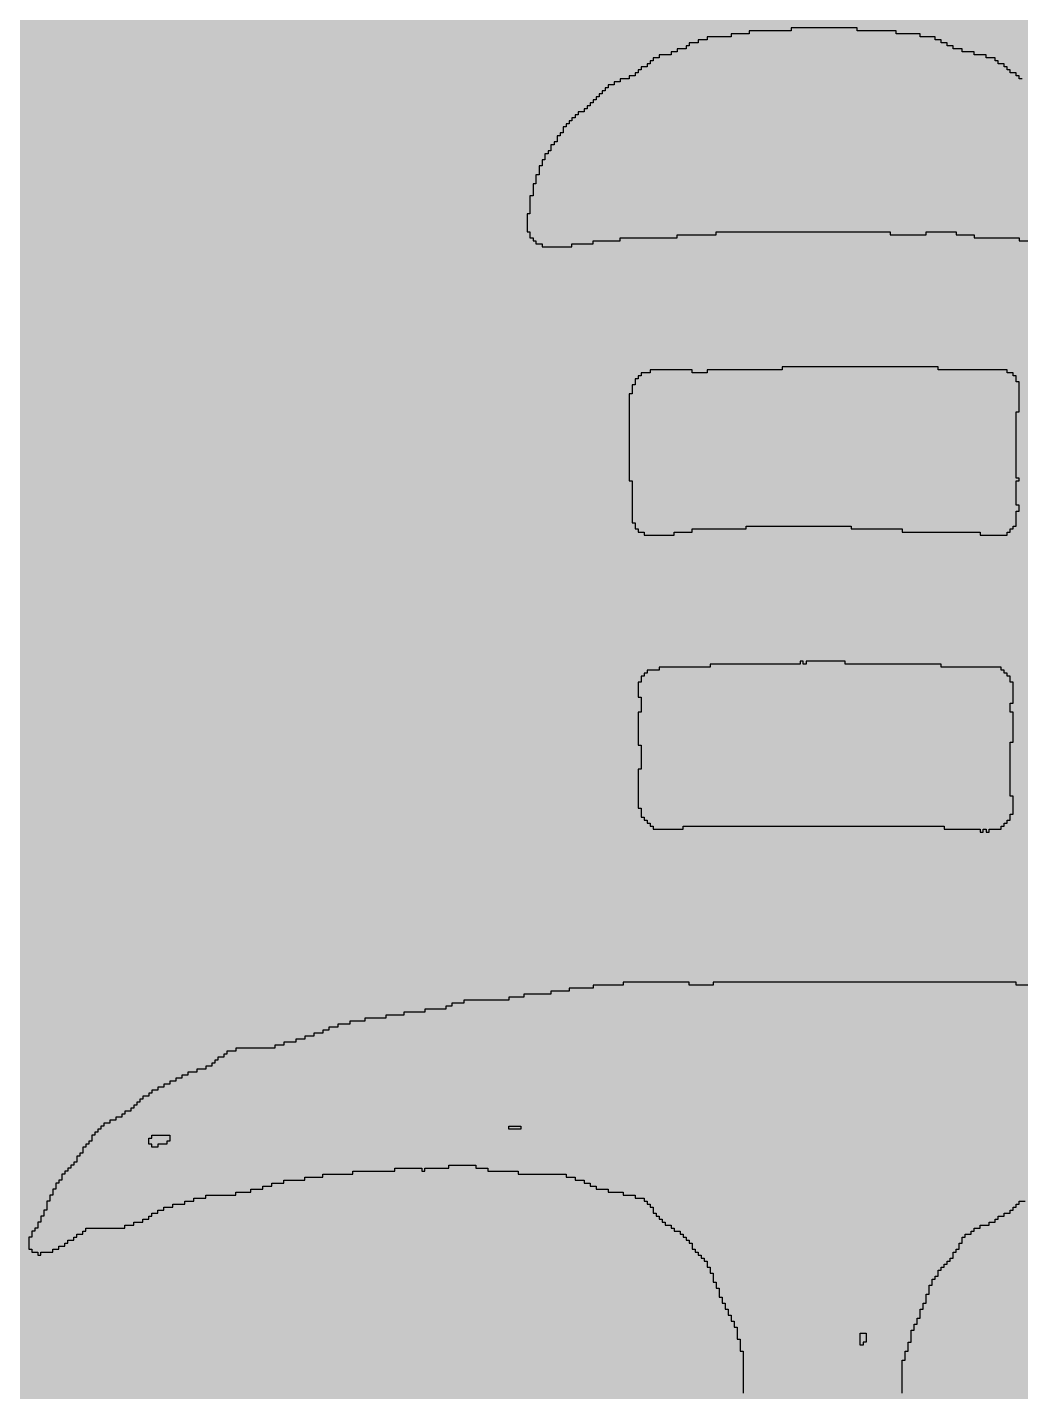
# Model space of a CAD drawing. Header units: millimetres. Extents: x 9.6 to 105, y 7.6 to 66.9.
# Drawn here: x 13.414 to 15.448, y 22.735 to 25.529 of the extents above; entities that cross this region are included whole.
import ezdxf

# ---------------------------------------------------------------- set-up
doc = ezdxf.new("R2010")
doc.units = ezdxf.units.MM
for name, color, linetype in [('BottomLayer', 5, 'Continuous'), ('BottomOverlay', 54, 'Continuous'), ('TopLayer', 1, 'Continuous')]:
    doc.layers.add(name, color=color, linetype=linetype)

msp = doc.modelspace()

# ---------------------------------------------------------------- hatches: boundary and pattern name
at = {"layer": 'BottomLayer'}
msp.add_hatch(color=5, dxfattribs=at).paths.add_polyline_path([(10.2868, 10.414), (18.669, 10.414), (18.669, 61.9242), (10.2868, 61.9242)])
at = {"layer": 'TopLayer'}
msp.add_hatch(color=1, dxfattribs=at).paths.add_polyline_path([(9.779, 11.049), (19.939, 11.049), (19.939, 35.814), (9.779, 35.814)])

# ---------------------------------------------------------------- linework, layer by layer
at = {"layer": 'BottomOverlay'}
for p, q in [((14.8551, 25.5093), (14.8059, 25.5093)), ((14.8059, 25.5093), (14.8059, 25.5032)), ((14.8919, 25.5155), (14.8551, 25.5155)), ((14.8551, 25.5155), (14.8551, 25.5093)), ((14.978, 25.5216), (14.8919, 25.5216)), ((14.8919, 25.5216), (14.8919, 25.5155)), ((14.978, 25.5277), (14.978, 25.5216)), ((15.1131, 25.5277), (14.978, 25.5277)), ((15.1131, 25.5216), (15.1131, 25.5277)), ((15.193, 25.5216), (15.1131, 25.5216)), ((15.193, 25.5155), (15.193, 25.5216)), ((15.2422, 25.5155), (15.193, 25.5155)), ((15.2422, 25.5093), (15.2422, 25.5155)), ((15.2729, 25.5093), (15.2422, 25.5093)), ((15.2729, 25.5032), (15.2729, 25.5093)), ((14.7629, 25.4847), (14.7445, 25.4847)), ((14.7445, 25.4847), (14.7445, 25.4786)), ((14.7691, 25.4909), (14.7629, 25.4909)), ((14.7629, 25.4909), (14.7629, 25.4847)), ((14.7875, 25.497), (14.7691, 25.497)), ((14.7691, 25.497), (14.7691, 25.4909)), ((14.8059, 25.5032), (14.7875, 25.5032)), ((14.7875, 25.5032), (14.7875, 25.497)), ((15.2852, 25.5032), (15.2729, 25.5032)), ((15.2852, 25.497), (15.2852, 25.5032)), ((15.2975, 25.497), (15.2852, 25.497)), ((15.2975, 25.4909), (15.2975, 25.497)), ((15.3097, 25.4909), (15.2975, 25.4909)), ((15.3097, 25.4847), (15.3097, 25.4909)), ((15.3282, 25.4847), (15.3097, 25.4847)), ((15.3282, 25.4786), (15.3282, 25.4847)), ((14.6892, 25.454), (14.683, 25.454)), ((14.683, 25.454), (14.683, 25.4479)), ((14.6953, 25.4602), (14.6892, 25.4602)), ((14.6892, 25.4602), (14.6892, 25.454)), ((14.7076, 25.4663), (14.6953, 25.4663)), ((14.6953, 25.4663), (14.6953, 25.4602)), ((14.7322, 25.4724), (14.7076, 25.4724)), ((14.7076, 25.4724), (14.7076, 25.4663)), ((14.7445, 25.4786), (14.7322, 25.4786)), ((14.7322, 25.4786), (14.7322, 25.4724)), ((15.3528, 25.4786), (15.3282, 25.4786)), ((15.3528, 25.4724), (15.3528, 25.4786)), ((15.3773, 25.4724), (15.3528, 25.4724)), ((15.3773, 25.4663), (15.3773, 25.4724)), ((15.3958, 25.4663), (15.3773, 25.4663)), ((15.3958, 25.4602), (15.3958, 25.4663)), ((15.4019, 25.4602), (15.3958, 25.4602)), ((15.4019, 25.454), (15.4019, 25.4602)), ((15.4142, 25.454), (15.4019, 25.454)), ((15.4142, 25.4479), (15.4142, 25.454)), ((14.6462, 25.4233), (14.6278, 25.4233)), ((14.6278, 25.4233), (14.6278, 25.4171)), ((14.6585, 25.4294), (14.6462, 25.4294)), ((14.6462, 25.4294), (14.6462, 25.4233)), ((14.6646, 25.4356), (14.6585, 25.4356)), ((14.6585, 25.4356), (14.6585, 25.4294)), ((14.6708, 25.4417), (14.6646, 25.4417)), ((14.6646, 25.4417), (14.6646, 25.4356)), ((14.683, 25.4479), (14.6708, 25.4479)), ((14.6708, 25.4479), (14.6708, 25.4417)), ((15.4203, 25.4479), (15.4142, 25.4479)), ((15.4203, 25.4417), (15.4203, 25.4479)), ((15.4265, 25.4417), (15.4203, 25.4417)), ((15.4265, 25.4356), (15.4265, 25.4417)), ((15.4388, 25.4356), (15.4265, 25.4356)), ((15.4388, 25.4294), (15.4388, 25.4356)), ((15.4449, 25.4294), (15.4388, 25.4294)), ((15.4449, 25.4233), (15.4449, 25.4294)), ((15.4511, 25.4233), (15.4449, 25.4233)), ((14.597, 25.3987), (14.5909, 25.3987)), ((14.5909, 25.3987), (14.5909, 25.3926)), ((14.6032, 25.4049), (14.597, 25.4049)), ((14.597, 25.4049), (14.597, 25.3987)), ((14.6155, 25.411), (14.6032, 25.411)), ((14.6032, 25.411), (14.6032, 25.4049)), ((14.6278, 25.4171), (14.6155, 25.4171)), ((14.6155, 25.4171), (14.6155, 25.411)), ((14.5663, 25.368), (14.5602, 25.368)), ((14.5602, 25.368), (14.5602, 25.3619)), ((14.5725, 25.3741), (14.5663, 25.3741)), ((14.5663, 25.3741), (14.5663, 25.368)), ((14.5786, 25.3803), (14.5725, 25.3803)), ((14.5725, 25.3803), (14.5725, 25.3741)), ((14.5847, 25.3864), (14.5786, 25.3864)), ((14.5786, 25.3864), (14.5786, 25.3803)), ((14.5909, 25.3926), (14.5847, 25.3926)), ((14.5847, 25.3926), (14.5847, 25.3864)), ((14.5356, 25.3434), (14.5294, 25.3434)), ((14.5294, 25.3434), (14.5294, 25.3373)), ((14.5417, 25.3496), (14.5356, 25.3496)), ((14.5356, 25.3496), (14.5356, 25.3434)), ((14.554, 25.3557), (14.5417, 25.3557)), ((14.5417, 25.3557), (14.5417, 25.3496)), ((14.5602, 25.3619), (14.554, 25.3619)), ((14.554, 25.3619), (14.554, 25.3557)), ((14.511, 25.3127), (14.5049, 25.3127)), ((14.5049, 25.3127), (14.5049, 25.3066)), ((14.5172, 25.325), (14.511, 25.325)), ((14.511, 25.325), (14.511, 25.3188)), ((14.511, 25.3188), (14.511, 25.3127)), ((14.5233, 25.3311), (14.5172, 25.3311)), ((14.5172, 25.3311), (14.5172, 25.325)), ((14.5294, 25.3373), (14.5233, 25.3373)), ((14.5233, 25.3373), (14.5233, 25.3311)), ((14.4926, 25.2881), (14.4864, 25.2881)), ((14.4864, 25.2881), (14.4864, 25.282)), ((14.4987, 25.2943), (14.4926, 25.2943)), ((14.4926, 25.2943), (14.4926, 25.2881)), ((14.5049, 25.3066), (14.4987, 25.3066)), ((14.4987, 25.3066), (14.4987, 25.3004)), ((14.4987, 25.3004), (14.4987, 25.2943)), ((14.4741, 25.2574), (14.468, 25.2574)), ((14.468, 25.2574), (14.468, 25.2513)), ((14.4803, 25.2697), (14.4741, 25.2697)), ((14.4741, 25.2697), (14.4741, 25.2635)), ((14.4741, 25.2635), (14.4741, 25.2574)), ((14.4864, 25.2758), (14.4803, 25.2758)), ((14.4803, 25.2758), (14.4803, 25.2697)), ((14.4864, 25.282), (14.4864, 25.2758)), ((14.468, 25.2451), (14.4619, 25.2451)), ((14.4619, 25.2451), (14.4619, 25.239)), ((14.4619, 25.239), (14.4619, 25.2328)), ((14.4619, 25.2328), (14.4619, 25.2267)), ((14.468, 25.2513), (14.468, 25.2451)), ((14.4557, 25.2083), (14.4496, 25.2083)), ((14.4496, 25.2083), (14.4496, 25.2021)), ((14.4496, 25.2021), (14.4496, 25.196)), ((14.4619, 25.2267), (14.4557, 25.2267)), ((14.4557, 25.2267), (14.4557, 25.2205)), ((14.4557, 25.2205), (14.4557, 25.2144)), ((14.4557, 25.2144), (14.4557, 25.2083)), ((14.4496, 25.1837), (14.4434, 25.1837)), ((14.4434, 25.1837), (14.4434, 25.1775)), ((14.4434, 25.1775), (14.4434, 25.1714)), ((14.4434, 25.1714), (14.4434, 25.1652)), ((14.4496, 25.196), (14.4496, 25.1898)), ((14.4496, 25.1898), (14.4496, 25.1837)), ((14.4434, 25.1468), (14.4373, 25.1468)), ((14.4373, 25.1468), (14.4373, 25.1407)), ((14.4434, 25.1652), (14.4434, 25.1591)), ((14.4434, 25.1591), (14.4434, 25.153)), ((14.4434, 25.153), (14.4434, 25.1468)), ((14.4373, 25.1407), (14.4373, 25.1345)), ((14.4373, 25.1345), (14.4373, 25.1284)), ((14.4373, 25.1284), (14.4373, 25.1222)), ((14.4373, 25.1222), (14.4373, 25.1161)), ((14.4373, 25.1161), (14.4373, 25.1099)), ((14.4373, 25.1099), (14.4434, 25.1099)), ((14.4434, 25.1099), (14.4434, 25.1038)), ((14.4434, 25.1038), (14.4434, 25.0977)), ((14.4434, 25.0977), (14.4496, 25.0977)), ((14.4496, 25.0977), (14.4496, 25.0915)), ((14.4496, 25.0915), (14.4557, 25.0915)), ((14.4557, 25.0915), (14.4557, 25.0854)), ((14.5725, 25.0854), (14.5725, 25.0915)), ((14.5725, 25.0915), (14.6278, 25.0915)), ((14.6278, 25.0915), (14.6278, 25.0977)), ((14.6278, 25.0977), (14.7445, 25.0977)), ((14.7445, 25.0977), (14.7445, 25.1038)), ((14.7445, 25.1038), (14.8244, 25.1038)), ((14.8244, 25.1038), (14.8244, 25.1099)), ((14.8244, 25.1099), (15.1807, 25.1099)), ((15.1807, 25.1099), (15.1807, 25.1038)), ((15.1807, 25.1038), (15.2544, 25.1038)), ((15.2544, 25.1038), (15.2544, 25.1099)), ((15.2544, 25.1099), (15.3159, 25.1099)), ((15.3159, 25.1099), (15.3159, 25.1038)), ((15.3159, 25.1038), (15.3528, 25.1038)), ((15.3528, 25.1038), (15.3528, 25.0977)), ((15.3528, 25.0977), (15.4449, 25.0977)), ((15.4449, 25.0977), (15.4449, 25.0915)), ((15.4449, 25.0915), (15.4695, 25.0915)), ((14.4557, 25.0854), (14.468, 25.0854)), ((14.468, 25.0854), (14.468, 25.0792)), ((14.468, 25.0792), (14.5294, 25.0792)), ((14.5294, 25.0792), (14.5294, 25.0854)), ((14.5294, 25.0854), (14.5725, 25.0854)), ((14.6646, 24.8089), (14.6585, 24.8089)), ((14.6585, 24.8089), (14.6585, 24.8027)), ((14.6708, 24.815), (14.6646, 24.815)), ((14.6646, 24.815), (14.6646, 24.8089)), ((14.6892, 24.8212), (14.6708, 24.8212)), ((14.6708, 24.8212), (14.6708, 24.815)), ((14.7752, 24.8273), (14.6892, 24.8273)), ((14.6892, 24.8273), (14.6892, 24.8212)), ((14.7752, 24.8212), (14.7752, 24.8273)), ((14.8059, 24.8212), (14.7752, 24.8212)), ((14.9595, 24.8273), (14.8059, 24.8273)), ((14.8059, 24.8273), (14.8059, 24.8212)), ((14.9595, 24.8335), (14.9595, 24.8273)), ((15.279, 24.8335), (14.9595, 24.8335)), ((15.279, 24.8273), (15.279, 24.8335)), ((15.4203, 24.8273), (15.279, 24.8273)), ((15.4203, 24.8212), (15.4203, 24.8273)), ((15.4326, 24.8212), (15.4203, 24.8212)), ((15.4326, 24.815), (15.4326, 24.8212)), ((15.4388, 24.815), (15.4326, 24.815)), ((15.4388, 24.8089), (15.4388, 24.815)), ((15.4388, 24.8027), (15.4388, 24.8089)), ((14.6585, 24.7966), (14.6523, 24.7966)), ((14.6523, 24.7966), (14.6523, 24.7905)), ((14.6523, 24.7905), (14.6523, 24.7843)), ((14.6523, 24.7843), (14.6523, 24.7782)), ((14.6585, 24.8027), (14.6585, 24.7966)), ((15.4449, 24.8027), (15.4388, 24.8027)), ((15.4449, 24.7966), (15.4449, 24.8027)), ((15.4449, 24.7905), (15.4449, 24.7966)), ((15.4449, 24.7843), (15.4449, 24.7905)), ((15.4449, 24.7782), (15.4449, 24.7843)), ((14.6523, 24.7782), (14.6462, 24.7782)), ((14.6462, 24.7782), (14.6462, 24.772)), ((14.6462, 24.772), (14.6462, 24.7659)), ((14.6462, 24.7659), (14.6462, 24.7597)), ((14.6462, 24.7597), (14.6462, 24.7536)), ((14.6462, 24.7536), (14.6462, 24.7474)), ((15.4449, 24.772), (15.4449, 24.7782)), ((15.4449, 24.7659), (15.4449, 24.772)), ((15.4449, 24.7597), (15.4449, 24.7659)), ((15.4449, 24.7536), (15.4449, 24.7597)), ((15.4449, 24.7474), (15.4449, 24.7536)), ((14.6462, 24.7474), (14.6462, 24.7413)), ((14.6462, 24.7413), (14.6462, 24.7352)), ((14.6462, 24.7352), (14.6462, 24.729)), ((14.6462, 24.729), (14.6462, 24.7229)), ((15.4388, 24.7352), (15.4388, 24.7413)), ((15.4388, 24.7413), (15.4449, 24.7413)), ((15.4388, 24.729), (15.4388, 24.7352)), ((15.4388, 24.7229), (15.4388, 24.729)), ((15.4449, 24.7413), (15.4449, 24.7474)), ((14.6462, 24.7229), (14.6462, 24.7167)), ((14.6462, 24.7167), (14.6462, 24.7106)), ((14.6462, 24.7106), (14.6462, 24.7044)), ((14.6462, 24.7044), (14.6462, 24.6983)), ((14.6462, 24.6983), (14.6462, 24.6921)), ((15.4388, 24.7167), (15.4388, 24.7229)), ((15.4388, 24.7106), (15.4388, 24.7167)), ((15.4388, 24.7044), (15.4388, 24.7106)), ((15.4388, 24.6983), (15.4388, 24.7044)), ((15.4388, 24.6921), (15.4388, 24.6983)), ((14.6462, 24.6921), (14.6462, 24.686)), ((14.6462, 24.686), (14.6462, 24.6799)), ((14.6462, 24.6799), (14.6462, 24.6737)), ((14.6462, 24.6737), (14.6462, 24.6676)), ((15.4388, 24.686), (15.4388, 24.6921)), ((15.4388, 24.6799), (15.4388, 24.686)), ((15.4388, 24.6737), (15.4388, 24.6799)), ((15.4388, 24.6676), (15.4388, 24.6737)), ((14.6462, 24.6676), (14.6462, 24.6614)), ((14.6462, 24.6614), (14.6462, 24.6553)), ((14.6462, 24.6553), (14.6462, 24.6491)), ((14.6462, 24.6491), (14.6462, 24.643)), ((14.6462, 24.643), (14.6462, 24.6369)), ((15.4388, 24.6614), (15.4388, 24.6676)), ((15.4388, 24.6553), (15.4388, 24.6614)), ((15.4388, 24.6491), (15.4388, 24.6553)), ((15.4388, 24.643), (15.4388, 24.6491)), ((15.4388, 24.6369), (15.4388, 24.643)), ((14.6462, 24.6369), (14.6462, 24.6307)), ((14.6462, 24.6307), (14.6462, 24.6246)), ((14.6462, 24.6246), (14.6462, 24.6184)), ((14.6462, 24.6184), (14.6462, 24.6123)), ((15.4388, 24.6307), (15.4388, 24.6369)), ((15.4388, 24.6246), (15.4388, 24.6307)), ((15.4388, 24.6184), (15.4388, 24.6246)), ((15.4388, 24.6123), (15.4388, 24.6184)), ((14.6462, 24.6123), (14.6462, 24.6061)), ((14.6462, 24.6061), (14.6462, 24.6)), ((14.6462, 24.6), (14.6523, 24.6)), ((14.6523, 24.6), (14.6523, 24.5938)), ((14.6523, 24.5938), (14.6523, 24.5877)), ((14.6523, 24.5877), (14.6523, 24.5816)), ((15.4388, 24.6061), (15.4388, 24.6123)), ((15.4449, 24.6061), (15.4388, 24.6061)), ((15.4388, 24.5938), (15.4388, 24.6)), ((15.4388, 24.6), (15.4449, 24.6)), ((15.4388, 24.5877), (15.4388, 24.5938)), ((15.4388, 24.5816), (15.4388, 24.5877)), ((15.4449, 24.6), (15.4449, 24.6061)), ((14.6523, 24.5816), (14.6523, 24.5754)), ((14.6523, 24.5754), (14.6523, 24.5693)), ((14.6523, 24.5693), (14.6523, 24.5631)), ((14.6523, 24.5631), (14.6523, 24.557)), ((14.6523, 24.557), (14.6523, 24.5508)), ((15.4388, 24.5754), (15.4388, 24.5816)), ((15.4388, 24.5693), (15.4388, 24.5754)), ((15.4388, 24.5631), (15.4388, 24.5693)), ((15.4388, 24.557), (15.4388, 24.5631)), ((15.4388, 24.5508), (15.4388, 24.557)), ((14.6523, 24.5508), (14.6523, 24.5447)), ((14.6523, 24.5447), (14.6523, 24.5385)), ((14.6523, 24.5385), (14.6523, 24.5324)), ((14.6523, 24.5324), (14.6523, 24.5263)), ((15.4449, 24.5508), (15.4388, 24.5508)), ((15.4388, 24.5324), (15.4388, 24.5385)), ((15.4388, 24.5385), (15.4449, 24.5385)), ((15.4388, 24.5263), (15.4388, 24.5324)), ((15.4449, 24.5447), (15.4449, 24.5508)), ((15.4449, 24.5385), (15.4449, 24.5447)), ((14.6523, 24.5263), (14.6523, 24.5201)), ((14.6523, 24.5201), (14.6523, 24.514)), ((14.6523, 24.514), (14.6585, 24.514)), ((14.6585, 24.514), (14.6585, 24.5078)), ((14.6585, 24.5078), (14.6585, 24.5017)), ((14.6585, 24.5017), (14.6646, 24.5017)), ((14.6646, 24.5017), (14.6646, 24.4955)), ((14.7752, 24.4955), (14.7752, 24.5017)), ((14.7752, 24.5017), (14.8858, 24.5017)), ((14.8858, 24.5017), (14.8858, 24.5078)), ((14.8858, 24.5078), (15.1008, 24.5078)), ((15.1008, 24.5078), (15.1008, 24.5017)), ((15.1008, 24.5017), (15.2053, 24.5017)), ((15.2053, 24.5017), (15.2053, 24.4955)), ((15.4265, 24.4955), (15.4265, 24.5017)), ((15.4265, 24.5017), (15.4326, 24.5017)), ((15.4326, 24.5017), (15.4326, 24.5078)), ((15.4326, 24.5078), (15.4388, 24.5078)), ((15.4388, 24.5201), (15.4388, 24.5263)), ((15.4388, 24.514), (15.4388, 24.5201)), ((15.4388, 24.5078), (15.4388, 24.514)), ((14.6646, 24.4955), (14.6769, 24.4955)), ((14.6769, 24.4955), (14.6769, 24.4894)), ((14.6769, 24.4894), (14.7383, 24.4894)), ((14.7383, 24.4894), (14.7383, 24.4955)), ((14.7383, 24.4955), (14.7752, 24.4955)), ((15.2053, 24.4955), (15.365, 24.4955)), ((15.365, 24.4955), (15.365, 24.4894)), ((15.365, 24.4894), (15.4203, 24.4894)), ((15.4203, 24.4894), (15.4203, 24.4955)), ((15.4203, 24.4955), (15.4265, 24.4955)), ((14.9964, 24.2252), (14.8121, 24.2252)), ((14.8121, 24.2252), (14.8121, 24.2191)), ((14.9964, 24.2313), (14.9964, 24.2252)), ((15.0025, 24.2313), (14.9964, 24.2313)), ((15.0025, 24.2252), (15.0025, 24.2313)), ((15.0087, 24.2252), (15.0025, 24.2252)), ((15.0886, 24.2313), (15.0087, 24.2313)), ((15.0087, 24.2313), (15.0087, 24.2252)), ((15.0886, 24.2252), (15.0886, 24.2313)), ((15.2852, 24.2252), (15.0886, 24.2252)), ((15.2852, 24.2191), (15.2852, 24.2252)), ((14.6769, 24.2006), (14.6708, 24.2006)), ((14.6708, 24.2006), (14.6708, 24.1945)), ((14.6708, 24.1945), (14.6708, 24.1883)), ((14.683, 24.2068), (14.6769, 24.2068)), ((14.6769, 24.2068), (14.6769, 24.2006)), ((14.7076, 24.2129), (14.683, 24.2129)), ((14.683, 24.2129), (14.683, 24.2068)), ((14.8121, 24.2191), (14.7076, 24.2191)), ((14.7076, 24.2191), (14.7076, 24.2129)), ((15.408, 24.2191), (15.2852, 24.2191)), ((15.408, 24.2129), (15.408, 24.2191)), ((15.4142, 24.2129), (15.408, 24.2129)), ((15.4142, 24.2068), (15.4142, 24.2129)), ((15.4203, 24.2068), (15.4142, 24.2068)), ((15.4203, 24.2006), (15.4203, 24.2068)), ((15.4265, 24.2006), (15.4203, 24.2006)), ((15.4265, 24.1945), (15.4265, 24.2006)), ((15.4265, 24.1883), (15.4265, 24.1945)), ((14.6708, 24.1883), (14.6646, 24.1883)), ((14.6646, 24.1883), (14.6646, 24.1822)), ((14.6646, 24.1822), (14.6646, 24.176)), ((14.6646, 24.176), (14.6646, 24.1699)), ((14.6646, 24.1699), (14.6646, 24.1638)), ((15.4326, 24.1883), (15.4265, 24.1883)), ((15.4326, 24.1822), (15.4326, 24.1883)), ((15.4326, 24.176), (15.4326, 24.1822)), ((15.4326, 24.1699), (15.4326, 24.176)), ((15.4326, 24.1638), (15.4326, 24.1699)), ((14.6646, 24.1638), (14.6646, 24.1576)), ((14.6646, 24.1576), (14.6708, 24.1576)), ((14.6708, 24.1576), (14.6708, 24.1515)), ((14.6708, 24.1515), (14.6708, 24.1453)), ((14.6708, 24.1453), (14.6708, 24.1392)), ((14.6708, 24.1392), (14.6708, 24.133)), ((15.4265, 24.1392), (15.4265, 24.1453)), ((15.4265, 24.1453), (15.4326, 24.1453)), ((15.4265, 24.133), (15.4265, 24.1392)), ((15.4326, 24.1576), (15.4326, 24.1638)), ((15.4326, 24.1515), (15.4326, 24.1576)), ((15.4326, 24.1453), (15.4326, 24.1515)), ((14.6708, 24.1269), (14.6646, 24.1269)), ((14.6646, 24.1269), (14.6646, 24.1207)), ((14.6646, 24.1207), (14.6646, 24.1146)), ((14.6646, 24.1146), (14.6646, 24.1085)), ((14.6708, 24.133), (14.6708, 24.1269)), ((15.4265, 24.1269), (15.4265, 24.133)), ((15.4326, 24.1269), (15.4265, 24.1269)), ((15.4326, 24.1207), (15.4326, 24.1269)), ((15.4326, 24.1146), (15.4326, 24.1207)), ((15.4326, 24.1085), (15.4326, 24.1146)), ((14.6646, 24.1085), (14.6646, 24.1023)), ((14.6646, 24.1023), (14.6646, 24.0962)), ((14.6646, 24.0962), (14.6646, 24.09)), ((14.6646, 24.09), (14.6646, 24.0839)), ((14.6646, 24.0839), (14.6646, 24.0777)), ((15.4326, 24.1023), (15.4326, 24.1085)), ((15.4326, 24.0962), (15.4326, 24.1023)), ((15.4326, 24.09), (15.4326, 24.0962)), ((15.4326, 24.0839), (15.4326, 24.09)), ((15.4326, 24.0777), (15.4326, 24.0839)), ((14.6646, 24.0777), (14.6646, 24.0716)), ((14.6646, 24.0716), (14.6646, 24.0655)), ((14.6646, 24.0655), (14.6646, 24.0593)), ((14.6646, 24.0593), (14.6708, 24.0593)), ((14.6708, 24.0593), (14.6708, 24.0532)), ((15.4265, 24.0593), (15.4265, 24.0655)), ((15.4265, 24.0655), (15.4326, 24.0655)), ((15.4265, 24.0532), (15.4265, 24.0593)), ((15.4326, 24.0716), (15.4326, 24.0777)), ((15.4326, 24.0655), (15.4326, 24.0716)), ((14.6708, 24.0532), (14.6708, 24.047)), ((14.6708, 24.047), (14.6708, 24.0409)), ((14.6708, 24.0409), (14.6708, 24.0347)), ((14.6708, 24.0347), (14.6708, 24.0286)), ((14.6708, 24.0286), (14.6708, 24.0224)), ((15.4265, 24.047), (15.4265, 24.0532)), ((15.4265, 24.0409), (15.4265, 24.047)), ((15.4265, 24.0347), (15.4265, 24.0409)), ((15.4265, 24.0286), (15.4265, 24.0347)), ((15.4265, 24.0224), (15.4265, 24.0286)), ((14.6708, 24.0102), (14.6646, 24.0102)), ((14.6646, 24.0102), (14.6646, 24.004)), ((14.6646, 24.004), (14.6646, 23.9979)), ((14.6708, 24.0224), (14.6708, 24.0163)), ((14.6708, 24.0163), (14.6708, 24.0102)), ((15.4265, 24.0163), (15.4265, 24.0224)), ((15.4265, 24.0102), (15.4265, 24.0163)), ((15.4265, 24.004), (15.4265, 24.0102)), ((15.4265, 23.9979), (15.4265, 24.004)), ((14.6646, 23.9979), (14.6646, 23.9917)), ((14.6646, 23.9917), (14.6646, 23.9856)), ((14.6646, 23.9856), (14.6646, 23.9794)), ((14.6646, 23.9794), (14.6646, 23.9733)), ((14.6646, 23.9733), (14.6646, 23.9671)), ((15.4265, 23.9917), (15.4265, 23.9979)), ((15.4265, 23.9856), (15.4265, 23.9917)), ((15.4265, 23.9794), (15.4265, 23.9856)), ((15.4265, 23.9733), (15.4265, 23.9794)), ((15.4265, 23.9671), (15.4265, 23.9733)), ((14.6646, 23.9671), (14.6646, 23.961)), ((14.6646, 23.961), (14.6646, 23.9549)), ((14.6646, 23.9549), (14.6646, 23.9487)), ((14.6646, 23.9487), (14.6646, 23.9426)), ((14.6646, 23.9426), (14.6646, 23.9364)), ((15.4265, 23.961), (15.4265, 23.9671)), ((15.4265, 23.9549), (15.4265, 23.961)), ((15.4326, 23.9549), (15.4265, 23.9549)), ((15.4326, 23.9487), (15.4326, 23.9549)), ((15.4326, 23.9426), (15.4326, 23.9487)), ((15.4326, 23.9364), (15.4326, 23.9426)), ((14.6646, 23.9364), (14.6646, 23.9303)), ((14.6646, 23.9303), (14.6708, 23.9303)), ((14.6708, 23.9303), (14.6708, 23.9241)), ((14.6708, 23.9241), (14.6708, 23.918)), ((14.6708, 23.918), (14.6708, 23.9119)), ((15.4265, 23.9119), (15.4265, 23.918)), ((15.4265, 23.918), (15.4326, 23.918)), ((15.4326, 23.9303), (15.4326, 23.9364)), ((15.4326, 23.9241), (15.4326, 23.9303)), ((15.4326, 23.918), (15.4326, 23.9241)), ((14.6708, 23.9119), (14.6769, 23.9119)), ((14.6769, 23.9119), (14.6769, 23.9057)), ((14.6769, 23.9057), (14.683, 23.9057)), ((14.683, 23.9057), (14.683, 23.8996)), ((14.683, 23.8996), (14.6892, 23.8996)), ((14.6892, 23.8996), (14.6892, 23.8934)), ((14.6892, 23.8934), (14.6953, 23.8934)), ((14.6953, 23.8934), (14.6953, 23.8873)), ((14.6953, 23.8873), (14.7568, 23.8873)), ((14.7568, 23.8873), (14.7568, 23.8934)), ((14.7568, 23.8934), (15.2913, 23.8934)), ((15.2913, 23.8934), (15.2913, 23.8873)), ((15.2913, 23.8873), (15.365, 23.8873)), ((15.365, 23.8873), (15.365, 23.8811)), ((15.3712, 23.8811), (15.3712, 23.8873)), ((15.3712, 23.8873), (15.3773, 23.8873)), ((15.3773, 23.8873), (15.3773, 23.8811)), ((15.3835, 23.8811), (15.3835, 23.8873)), ((15.3835, 23.8873), (15.408, 23.8873)), ((15.408, 23.8873), (15.408, 23.8934)), ((15.408, 23.8934), (15.4142, 23.8934)), ((15.4142, 23.8934), (15.4142, 23.8996)), ((15.4142, 23.8996), (15.4203, 23.8996)), ((15.4203, 23.8996), (15.4203, 23.9057)), ((15.4203, 23.9057), (15.4265, 23.9057)), ((15.4265, 23.9057), (15.4265, 23.9119)), ((15.365, 23.8811), (15.3712, 23.8811)), ((15.3773, 23.8811), (15.3835, 23.8811)), ((14.5233, 23.5555), (14.4864, 23.5555)), ((14.4864, 23.5555), (14.4864, 23.5494)), ((14.5725, 23.5616), (14.5233, 23.5616)), ((14.5233, 23.5616), (14.5233, 23.5555)), ((14.6339, 23.5678), (14.5725, 23.5678)), ((14.5725, 23.5678), (14.5725, 23.5616)), ((14.6339, 23.5739), (14.6339, 23.5678)), ((14.7691, 23.5739), (14.6339, 23.5739)), ((14.7691, 23.5678), (14.7691, 23.5739)), ((14.8182, 23.5678), (14.7691, 23.5678)), ((15.4388, 23.5739), (14.8182, 23.5739)), ((14.8182, 23.5739), (14.8182, 23.5678)), ((15.4388, 23.5678), (15.4388, 23.5739)), ((15.5186, 23.5678), (15.4388, 23.5678)), ((14.2837, 23.5248), (14.2714, 23.5248)), ((14.2714, 23.5248), (14.2714, 23.5186)), ((14.3083, 23.5309), (14.2837, 23.5309)), ((14.2837, 23.5309), (14.2837, 23.5248)), ((14.4004, 23.5371), (14.3083, 23.5371)), ((14.3083, 23.5371), (14.3083, 23.5309)), ((14.4311, 23.5432), (14.4004, 23.5432)), ((14.4004, 23.5432), (14.4004, 23.5371)), ((14.4864, 23.5494), (14.4311, 23.5494)), ((14.4311, 23.5494), (14.4311, 23.5432)), ((14.1485, 23.5002), (14.1055, 23.5002)), ((14.1055, 23.5002), (14.1055, 23.4941)), ((14.1854, 23.5063), (14.1485, 23.5063)), ((14.1485, 23.5063), (14.1485, 23.5002)), ((14.2284, 23.5125), (14.1854, 23.5125)), ((14.1854, 23.5125), (14.1854, 23.5063)), ((14.2714, 23.5186), (14.2284, 23.5186)), ((14.2284, 23.5186), (14.2284, 23.5125)), ((14.0195, 23.4695), (14.0011, 23.4695)), ((14.0011, 23.4695), (14.0011, 23.4633)), ((14.0318, 23.4756), (14.0195, 23.4756)), ((14.0195, 23.4756), (14.0195, 23.4695)), ((14.0502, 23.4818), (14.0318, 23.4818)), ((14.0318, 23.4818), (14.0318, 23.4756)), ((14.0748, 23.4879), (14.0502, 23.4879)), ((14.0502, 23.4879), (14.0502, 23.4818)), ((14.1055, 23.4941), (14.0748, 23.4941)), ((14.0748, 23.4941), (14.0748, 23.4879)), ((13.9396, 23.4449), (13.9212, 23.4449)), ((13.9212, 23.4449), (13.9212, 23.4388)), ((13.9642, 23.451), (13.9396, 23.451)), ((13.9396, 23.451), (13.9396, 23.4449)), ((13.9826, 23.4572), (13.9642, 23.4572)), ((13.9642, 23.4572), (13.9642, 23.451)), ((14.0011, 23.4633), (13.9826, 23.4633)), ((13.9826, 23.4633), (13.9826, 23.4572)), ((13.8044, 23.4142), (13.7983, 23.4142)), ((13.7983, 23.4142), (13.7983, 23.408)), ((13.8167, 23.4203), (13.8044, 23.4203)), ((13.8044, 23.4203), (13.8044, 23.4142)), ((13.8229, 23.4265), (13.8167, 23.4265)), ((13.8167, 23.4265), (13.8167, 23.4203)), ((13.8413, 23.4326), (13.8229, 23.4326)), ((13.8229, 23.4326), (13.8229, 23.4265)), ((13.9212, 23.4388), (13.8413, 23.4388)), ((13.8413, 23.4388), (13.8413, 23.4326)), ((13.743, 23.3835), (13.7307, 23.3835)), ((13.7307, 23.3835), (13.7307, 23.3773)), ((13.7614, 23.3896), (13.743, 23.3896)), ((13.743, 23.3896), (13.743, 23.3835)), ((13.7799, 23.3957), (13.7614, 23.3957)), ((13.7614, 23.3957), (13.7614, 23.3896)), ((13.7922, 23.4019), (13.7799, 23.4019)), ((13.7799, 23.4019), (13.7799, 23.3957)), ((13.7983, 23.408), (13.7922, 23.408)), ((13.7922, 23.408), (13.7922, 23.4019)), ((13.6939, 23.3589), (13.6816, 23.3589)), ((13.6816, 23.3589), (13.6816, 23.3527)), ((13.7061, 23.365), (13.6939, 23.365)), ((13.6939, 23.365), (13.6939, 23.3589)), ((13.7184, 23.3712), (13.7061, 23.3712)), ((13.7061, 23.3712), (13.7061, 23.365)), ((13.7307, 23.3773), (13.7184, 23.3773)), ((13.7184, 23.3773), (13.7184, 23.3712)), ((13.6447, 23.3282), (13.6386, 23.3282)), ((13.6386, 23.3282), (13.6386, 23.322)), ((13.6508, 23.3343), (13.6447, 23.3343)), ((13.6447, 23.3343), (13.6447, 23.3282)), ((13.6631, 23.3405), (13.6508, 23.3405)), ((13.6508, 23.3405), (13.6508, 23.3343)), ((13.6693, 23.3466), (13.6631, 23.3466)), ((13.6631, 23.3466), (13.6631, 23.3405)), ((13.6816, 23.3527), (13.6693, 23.3527)), ((13.6693, 23.3527), (13.6693, 23.3466)), ((13.614, 23.3036), (13.6078, 23.3036)), ((13.6078, 23.3036), (13.6078, 23.2974)), ((13.6263, 23.3097), (13.614, 23.3097)), ((13.614, 23.3097), (13.614, 23.3036)), ((13.6324, 23.3159), (13.6263, 23.3159)), ((13.6263, 23.3159), (13.6263, 23.3097)), ((13.6386, 23.322), (13.6324, 23.322)), ((13.6324, 23.322), (13.6324, 23.3159)), ((13.5648, 23.2729), (13.5587, 23.2729)), ((13.5587, 23.2729), (13.5587, 23.2667)), ((13.571, 23.279), (13.5648, 23.279)), ((13.5648, 23.279), (13.5648, 23.2729)), ((13.5833, 23.2852), (13.571, 23.2852)), ((13.571, 23.2852), (13.571, 23.279)), ((13.5955, 23.2913), (13.5833, 23.2913)), ((13.5833, 23.2913), (13.5833, 23.2852)), ((13.6078, 23.2974), (13.5955, 23.2974)), ((13.5955, 23.2974), (13.5955, 23.2913)), ((14.4004, 23.2729), (14.4004, 23.279)), ((14.4004, 23.279), (14.425, 23.279)), ((14.425, 23.2729), (14.4004, 23.2729)), ((14.425, 23.279), (14.425, 23.2729)), ((13.5464, 23.2483), (13.5403, 23.2483)), ((13.5403, 23.2483), (13.5403, 23.2421)), ((13.5525, 23.2606), (13.5464, 23.2606)), ((13.5464, 23.2606), (13.5464, 23.2544)), ((13.5464, 23.2544), (13.5464, 23.2483)), ((13.5587, 23.2667), (13.5525, 23.2667)), ((13.5525, 23.2667), (13.5525, 23.2606)), ((13.6631, 23.2483), (13.6631, 23.2544)), ((13.6631, 23.2544), (13.6693, 23.2544)), ((13.6631, 23.2421), (13.6631, 23.2483)), ((13.6693, 23.2544), (13.6693, 23.2606)), ((13.6693, 23.2606), (13.7061, 23.2606)), ((13.7061, 23.2483), (13.7, 23.2483)), ((13.7, 23.2483), (13.7, 23.2421)), ((13.7061, 23.2606), (13.7061, 23.2544)), ((13.7061, 23.2544), (13.7061, 23.2483)), ((13.5218, 23.2176), (13.5157, 23.2176)), ((13.5157, 23.2176), (13.5157, 23.2114)), ((13.528, 23.2237), (13.5218, 23.2237)), ((13.5218, 23.2237), (13.5218, 23.2176)), ((13.5341, 23.236), (13.528, 23.236)), ((13.528, 23.236), (13.528, 23.2299)), ((13.528, 23.2299), (13.528, 23.2237)), ((13.5403, 23.2421), (13.5341, 23.2421)), ((13.5341, 23.2421), (13.5341, 23.236)), ((13.6693, 23.2421), (13.6631, 23.2421)), ((13.6693, 23.236), (13.6693, 23.2421)), ((13.6816, 23.236), (13.6693, 23.236)), ((13.7, 23.2421), (13.6816, 23.2421)), ((13.6816, 23.2421), (13.6816, 23.236)), ((13.5034, 23.193), (13.4972, 23.193)), ((13.4972, 23.193), (13.4972, 23.1868)), ((13.5095, 23.1991), (13.5034, 23.1991)), ((13.5034, 23.1991), (13.5034, 23.193)), ((13.5157, 23.2053), (13.5095, 23.2053)), ((13.5095, 23.2053), (13.5095, 23.1991)), ((13.5157, 23.2114), (13.5157, 23.2053)), ((14.1669, 23.1868), (14.1669, 23.193)), ((14.1669, 23.193), (14.2222, 23.193)), ((14.2222, 23.193), (14.2222, 23.1868)), ((14.2284, 23.1868), (14.2284, 23.193)), ((14.2284, 23.193), (14.2775, 23.193)), ((14.2775, 23.193), (14.2775, 23.1991)), ((14.2775, 23.1991), (14.3328, 23.1991)), ((14.3328, 23.1991), (14.3328, 23.193)), ((14.3328, 23.193), (14.3574, 23.193)), ((14.3574, 23.193), (14.3574, 23.1868)), ((13.4788, 23.1623), (13.4727, 23.1623)), ((13.4727, 23.1623), (13.4727, 23.1561)), ((13.485, 23.1684), (13.4788, 23.1684)), ((13.4788, 23.1684), (13.4788, 23.1623)), ((13.4911, 23.1807), (13.485, 23.1807)), ((13.485, 23.1807), (13.485, 23.1746)), ((13.485, 23.1746), (13.485, 23.1684)), ((13.4972, 23.1868), (13.4911, 23.1868)), ((13.4911, 23.1868), (13.4911, 23.1807)), ((13.915, 23.1561), (13.915, 23.1623)), ((13.915, 23.1623), (13.9396, 23.1623)), ((13.9396, 23.1623), (13.9396, 23.1684)), ((13.9396, 23.1684), (13.9826, 23.1684)), ((13.9826, 23.1684), (13.9826, 23.1746)), ((13.9826, 23.1746), (14.0195, 23.1746)), ((14.0195, 23.1746), (14.0195, 23.1807)), ((14.0195, 23.1807), (14.0809, 23.1807)), ((14.0809, 23.1807), (14.0809, 23.1868)), ((14.0809, 23.1868), (14.1669, 23.1868)), ((14.2222, 23.1868), (14.2284, 23.1868)), ((14.3574, 23.1868), (14.4189, 23.1868)), ((14.4189, 23.1868), (14.4189, 23.1807)), ((14.4189, 23.1807), (14.5172, 23.1807)), ((14.5172, 23.1807), (14.5172, 23.1746)), ((14.5172, 23.1746), (14.5356, 23.1746)), ((14.5356, 23.1746), (14.5356, 23.1684)), ((14.5356, 23.1684), (14.554, 23.1684)), ((14.554, 23.1684), (14.554, 23.1623)), ((14.554, 23.1623), (14.5663, 23.1623)), ((14.5663, 23.1623), (14.5663, 23.1561)), ((13.4665, 23.1377), (13.4604, 23.1377)), ((13.4604, 23.1377), (13.4604, 23.1316)), ((13.4727, 23.15), (13.4665, 23.15)), ((13.4665, 23.15), (13.4665, 23.1438)), ((13.4665, 23.1438), (13.4665, 23.1377)), ((13.4727, 23.1561), (13.4727, 23.15)), ((13.7799, 23.1316), (13.7799, 23.1377)), ((13.7799, 23.1377), (13.8413, 23.1377)), ((13.8413, 23.1377), (13.8413, 23.1438)), ((13.8413, 23.1438), (13.872, 23.1438)), ((13.872, 23.1438), (13.872, 23.15)), ((13.872, 23.15), (13.8966, 23.15)), ((13.8966, 23.15), (13.8966, 23.1561)), ((13.8966, 23.1561), (13.915, 23.1561)), ((14.5663, 23.1561), (14.5786, 23.1561)), ((14.5786, 23.1561), (14.5786, 23.15)), ((14.5786, 23.15), (14.6032, 23.15)), ((14.6032, 23.15), (14.6032, 23.1438)), ((14.6032, 23.1438), (14.6339, 23.1438)), ((14.6339, 23.1438), (14.6339, 23.1377)), ((14.6339, 23.1377), (14.6585, 23.1377)), ((14.6585, 23.1377), (14.6585, 23.1316)), ((13.4542, 23.107), (13.4481, 23.107)), ((13.4481, 23.107), (13.4481, 23.1008)), ((13.4604, 23.1254), (13.4542, 23.1254)), ((13.4542, 23.1254), (13.4542, 23.1193)), ((13.4542, 23.1193), (13.4542, 23.1131)), ((13.4542, 23.1131), (13.4542, 23.107)), ((13.4604, 23.1316), (13.4604, 23.1254)), ((13.6816, 23.1008), (13.6816, 23.107)), ((13.6816, 23.107), (13.6939, 23.107)), ((13.6939, 23.107), (13.6939, 23.1131)), ((13.6939, 23.1131), (13.7123, 23.1131)), ((13.7123, 23.1131), (13.7123, 23.1193)), ((13.7123, 23.1193), (13.7369, 23.1193)), ((13.7369, 23.1193), (13.7369, 23.1254)), ((13.7369, 23.1254), (13.7553, 23.1254)), ((13.7553, 23.1254), (13.7553, 23.1316)), ((13.7553, 23.1316), (13.7799, 23.1316)), ((14.6585, 23.1316), (14.6769, 23.1316)), ((14.6769, 23.1316), (14.6769, 23.1254)), ((14.6769, 23.1254), (14.683, 23.1254)), ((14.683, 23.1254), (14.683, 23.1193)), ((14.683, 23.1193), (14.6892, 23.1193)), ((14.6892, 23.1193), (14.6892, 23.1131)), ((14.6892, 23.1131), (14.6953, 23.1131)), ((14.6953, 23.1131), (14.6953, 23.107)), ((14.6953, 23.107), (14.6953, 23.1008)), ((15.4265, 23.1008), (15.4265, 23.107)), ((15.4265, 23.107), (15.4326, 23.107)), ((15.4326, 23.107), (15.4326, 23.1131)), ((15.4326, 23.1131), (15.4388, 23.1131)), ((15.4388, 23.1131), (15.4388, 23.1193)), ((15.4388, 23.1193), (15.4449, 23.1193)), ((15.4449, 23.1193), (15.4449, 23.1254)), ((15.4449, 23.1254), (15.4572, 23.1254)), ((13.4419, 23.0824), (13.4358, 23.0824)), ((13.4358, 23.0824), (13.4358, 23.0763)), ((13.4358, 23.0763), (13.4358, 23.0701)), ((13.4481, 23.0947), (13.4419, 23.0947)), ((13.4419, 23.0947), (13.4419, 23.0885)), ((13.4419, 23.0885), (13.4419, 23.0824)), ((13.4481, 23.1008), (13.4481, 23.0947)), ((13.614, 23.0701), (13.614, 23.0763)), ((13.614, 23.0763), (13.6324, 23.0763)), ((13.6324, 23.0763), (13.6324, 23.0824)), ((13.6324, 23.0824), (13.6508, 23.0824)), ((13.6508, 23.0824), (13.6508, 23.0885)), ((13.6508, 23.0885), (13.6631, 23.0885)), ((13.6631, 23.0885), (13.6631, 23.0947)), ((13.6631, 23.0947), (13.6693, 23.0947)), ((13.6693, 23.0947), (13.6693, 23.1008)), ((13.6693, 23.1008), (13.6816, 23.1008)), ((14.6953, 23.1008), (14.7015, 23.1008)), ((14.7015, 23.1008), (14.7015, 23.0947)), ((14.7015, 23.0947), (14.7076, 23.0947)), ((14.7076, 23.0947), (14.7076, 23.0885)), ((14.7076, 23.0885), (14.7138, 23.0885)), ((14.7138, 23.0885), (14.7138, 23.0824)), ((14.7138, 23.0824), (14.7199, 23.0824)), ((14.7199, 23.0824), (14.7199, 23.0763)), ((14.7199, 23.0763), (14.7322, 23.0763)), ((14.7322, 23.0763), (14.7322, 23.0701)), ((15.365, 23.0701), (15.365, 23.0763)), ((15.365, 23.0763), (15.3835, 23.0763)), ((15.3835, 23.0763), (15.3835, 23.0824)), ((15.3835, 23.0824), (15.3958, 23.0824)), ((15.3958, 23.0824), (15.3958, 23.0885)), ((15.3958, 23.0885), (15.4019, 23.0885)), ((15.4019, 23.0885), (15.4019, 23.0947)), ((15.4019, 23.0947), (15.4142, 23.0947)), ((15.4142, 23.0947), (15.4142, 23.1008)), ((15.4142, 23.1008), (15.4265, 23.1008)), ((13.4235, 23.0517), (13.4174, 23.0517)), ((13.4174, 23.0517), (13.4174, 23.0455)), ((13.4297, 23.064), (13.4235, 23.064)), ((13.4235, 23.064), (13.4235, 23.0578)), ((13.4235, 23.0578), (13.4235, 23.0517)), ((13.4358, 23.0701), (13.4297, 23.0701)), ((13.4297, 23.0701), (13.4297, 23.064)), ((13.5095, 23.0455), (13.5095, 23.0517)), ((13.5095, 23.0517), (13.5157, 23.0517)), ((13.5157, 23.0517), (13.5157, 23.0578)), ((13.5157, 23.0578), (13.528, 23.0578)), ((13.528, 23.0578), (13.528, 23.064)), ((13.528, 23.064), (13.5341, 23.064)), ((13.5341, 23.064), (13.5341, 23.0701)), ((13.5341, 23.0701), (13.614, 23.0701)), ((14.7322, 23.0701), (14.7383, 23.0701)), ((14.7383, 23.0701), (14.7383, 23.064)), ((14.7383, 23.064), (14.7506, 23.064)), ((14.7506, 23.064), (14.7506, 23.0578)), ((14.7506, 23.0578), (14.7568, 23.0578)), ((14.7568, 23.0578), (14.7568, 23.0517)), ((14.7568, 23.0517), (14.7629, 23.0517)), ((14.7629, 23.0517), (14.7629, 23.0455)), ((15.3282, 23.0455), (15.3282, 23.0517)), ((15.3282, 23.0517), (15.3343, 23.0517)), ((15.3343, 23.0517), (15.3343, 23.0578)), ((15.3343, 23.0578), (15.3466, 23.0578)), ((15.3466, 23.0578), (15.3466, 23.064)), ((15.3466, 23.064), (15.3528, 23.064)), ((15.3528, 23.064), (15.3528, 23.0701)), ((15.3528, 23.0701), (15.365, 23.0701)), ((13.4174, 23.0455), (13.4174, 23.0394)), ((13.4174, 23.0394), (13.4174, 23.0332)), ((13.4174, 23.0332), (13.4174, 23.0271)), ((13.4174, 23.0271), (13.4235, 23.0271)), ((13.4235, 23.0271), (13.4235, 23.021)), ((13.4235, 23.021), (13.4358, 23.021)), ((13.4358, 23.021), (13.4358, 23.0148)), ((13.4419, 23.0148), (13.4419, 23.021)), ((13.4419, 23.021), (13.4665, 23.021)), ((13.4665, 23.021), (13.4665, 23.0271)), ((13.4665, 23.0271), (13.4788, 23.0271)), ((13.4788, 23.0271), (13.4788, 23.0332)), ((13.4788, 23.0332), (13.4911, 23.0332)), ((13.4911, 23.0332), (13.4911, 23.0394)), ((13.4911, 23.0394), (13.4972, 23.0394)), ((13.4972, 23.0394), (13.4972, 23.0455)), ((13.4972, 23.0455), (13.5095, 23.0455)), ((14.7629, 23.0455), (14.7691, 23.0455)), ((14.7691, 23.0455), (14.7691, 23.0394)), ((14.7691, 23.0394), (14.7752, 23.0394)), ((14.7752, 23.0394), (14.7752, 23.0332)), ((14.7752, 23.0332), (14.7752, 23.0271)), ((14.7752, 23.0271), (14.7814, 23.0271)), ((14.7814, 23.0271), (14.7814, 23.021)), ((14.7814, 23.021), (14.7875, 23.021)), ((14.7875, 23.021), (14.7875, 23.0148)), ((15.3097, 23.0148), (15.3097, 23.021)), ((15.3097, 23.021), (15.3159, 23.021)), ((15.3159, 23.021), (15.3159, 23.0271)), ((15.3159, 23.0271), (15.322, 23.0271)), ((15.322, 23.0332), (15.322, 23.0394)), ((15.322, 23.0394), (15.3282, 23.0394)), ((15.322, 23.0271), (15.322, 23.0332)), ((15.3282, 23.0394), (15.3282, 23.0455)), ((13.4358, 23.0148), (13.4419, 23.0148)), ((14.7875, 23.0148), (14.7936, 23.0148)), ((14.7936, 23.0148), (14.7936, 23.0087)), ((14.7936, 23.0087), (14.7998, 23.0087)), ((14.7998, 23.0087), (14.7998, 23.0025)), ((14.7998, 23.0025), (14.8059, 23.0025)), ((14.8059, 23.0025), (14.8059, 22.9964)), ((14.8059, 22.9964), (14.8059, 22.9902)), ((15.2913, 22.9902), (15.2913, 22.9964)), ((15.2913, 22.9964), (15.2975, 22.9964)), ((15.2975, 22.9964), (15.2975, 23.0025)), ((15.2975, 23.0025), (15.3036, 23.0025)), ((15.3036, 23.0025), (15.3036, 23.0087)), ((15.3036, 23.0087), (15.3097, 23.0087)), ((15.3097, 23.0087), (15.3097, 23.0148)), ((14.8059, 22.9902), (14.8121, 22.9902)), ((14.8121, 22.9902), (14.8121, 22.9841)), ((14.8121, 22.9841), (14.8121, 22.978)), ((14.8121, 22.978), (14.8182, 22.978)), ((14.8182, 22.978), (14.8182, 22.9718)), ((14.8182, 22.9718), (14.8182, 22.9657)), ((14.8182, 22.9657), (14.8182, 22.9595)), ((15.2667, 22.9595), (15.2667, 22.9657)), ((15.2667, 22.9657), (15.2729, 22.9657)), ((15.2729, 22.9657), (15.2729, 22.9718)), ((15.2729, 22.9718), (15.279, 22.9718)), ((15.279, 22.978), (15.279, 22.9841)), ((15.279, 22.9841), (15.2852, 22.9841)), ((15.279, 22.9718), (15.279, 22.978)), ((15.2852, 22.9841), (15.2852, 22.9902)), ((15.2852, 22.9902), (15.2913, 22.9902)), ((14.8182, 22.9595), (14.8244, 22.9595)), ((14.8244, 22.9595), (14.8244, 22.9534)), ((14.8244, 22.9534), (14.8244, 22.9472)), ((14.8244, 22.9472), (14.8305, 22.9472)), ((14.8305, 22.9472), (14.8305, 22.9411)), ((14.8305, 22.9411), (14.8305, 22.9349)), ((15.2606, 22.9472), (15.2606, 22.9534)), ((15.2606, 22.9534), (15.2667, 22.9534)), ((15.2606, 22.9411), (15.2606, 22.9472)), ((15.2606, 22.9349), (15.2606, 22.9411)), ((15.2667, 22.9534), (15.2667, 22.9595)), ((14.8305, 22.9349), (14.8305, 22.9288)), ((14.8305, 22.9288), (14.8367, 22.9288)), ((14.8367, 22.9288), (14.8367, 22.9227)), ((14.8367, 22.9227), (14.8367, 22.9165)), ((14.8367, 22.9165), (14.8428, 22.9165)), ((14.8428, 22.9165), (14.8428, 22.9104)), ((14.8428, 22.9104), (14.8428, 22.9042)), ((15.2483, 22.9104), (15.2483, 22.9165)), ((15.2483, 22.9165), (15.2544, 22.9165)), ((15.2483, 22.9042), (15.2483, 22.9104)), ((15.2544, 22.9288), (15.2544, 22.9349)), ((15.2544, 22.9349), (15.2606, 22.9349)), ((15.2544, 22.9227), (15.2544, 22.9288)), ((15.2544, 22.9165), (15.2544, 22.9227)), ((14.8428, 22.9042), (14.8489, 22.9042)), ((14.8489, 22.9042), (14.8489, 22.8981)), ((14.8489, 22.8981), (14.8489, 22.8919)), ((14.8489, 22.8919), (14.8551, 22.8919)), ((14.8551, 22.8919), (14.8551, 22.8858)), ((14.8551, 22.8858), (14.8551, 22.8796)), ((15.236, 22.8796), (15.236, 22.8858)), ((15.236, 22.8858), (15.2422, 22.8858)), ((15.2422, 22.8981), (15.2422, 22.9042)), ((15.2422, 22.9042), (15.2483, 22.9042)), ((15.2422, 22.8919), (15.2422, 22.8981)), ((15.2422, 22.8858), (15.2422, 22.8919)), ((14.8551, 22.8796), (14.8612, 22.8796)), ((14.8612, 22.8796), (14.8612, 22.8735)), ((14.8612, 22.8735), (14.8612, 22.8674)), ((14.8612, 22.8674), (14.8674, 22.8674)), ((14.8674, 22.8674), (14.8674, 22.8612)), ((14.8674, 22.8612), (14.8674, 22.8551)), ((14.8674, 22.8551), (14.8674, 22.8489)), ((15.1193, 22.8489), (15.1193, 22.8551)), ((15.1193, 22.8551), (15.1316, 22.8551)), ((15.1316, 22.8551), (15.1316, 22.8489)), ((15.2237, 22.8551), (15.2237, 22.8612)), ((15.2237, 22.8612), (15.2299, 22.8612)), ((15.2237, 22.8489), (15.2237, 22.8551)), ((15.2299, 22.8674), (15.2299, 22.8735)), ((15.2299, 22.8735), (15.236, 22.8735)), ((15.2299, 22.8612), (15.2299, 22.8674)), ((15.236, 22.8735), (15.236, 22.8796)), ((14.8674, 22.8489), (14.8674, 22.8428)), ((14.8674, 22.8428), (14.8735, 22.8428)), ((14.8735, 22.8428), (14.8735, 22.8366)), ((14.8735, 22.8366), (14.8735, 22.8305)), ((14.8735, 22.8305), (14.8735, 22.8244)), ((15.1193, 22.8428), (15.1193, 22.8489)), ((15.1193, 22.8366), (15.1193, 22.8428)), ((15.1193, 22.8305), (15.1193, 22.8366)), ((15.1254, 22.8305), (15.1193, 22.8305)), ((15.1316, 22.8366), (15.1254, 22.8366)), ((15.1254, 22.8366), (15.1254, 22.8305)), ((15.1316, 22.8489), (15.1316, 22.8428)), ((15.1316, 22.8428), (15.1316, 22.8366)), ((15.2176, 22.8305), (15.2176, 22.8366)), ((15.2176, 22.8366), (15.2237, 22.8366)), ((15.2176, 22.8244), (15.2176, 22.8305)), ((15.2237, 22.8428), (15.2237, 22.8489)), ((15.2237, 22.8366), (15.2237, 22.8428)), ((14.8735, 22.8244), (14.8735, 22.8182)), ((14.8735, 22.8182), (14.8797, 22.8182)), ((14.8797, 22.8182), (14.8797, 22.8121)), ((14.8797, 22.8121), (14.8797, 22.8059)), ((14.8797, 22.8059), (14.8797, 22.7998)), ((14.8797, 22.7998), (14.8797, 22.7936)), ((15.2053, 22.7936), (15.2053, 22.7998)), ((15.2053, 22.7998), (15.2114, 22.7998)), ((15.2114, 22.8121), (15.2114, 22.8182)), ((15.2114, 22.8182), (15.2176, 22.8182)), ((15.2114, 22.8059), (15.2114, 22.8121)), ((15.2114, 22.7998), (15.2114, 22.8059)), ((15.2176, 22.8182), (15.2176, 22.8244)), ((14.8797, 22.7936), (14.8797, 22.7875)), ((14.8797, 22.7875), (14.8797, 22.7813)), ((14.8797, 22.7813), (14.8797, 22.7752)), ((14.8797, 22.7752), (14.8797, 22.7691)), ((14.8797, 22.7691), (14.8797, 22.7629)), ((15.2053, 22.7875), (15.2053, 22.7936)), ((15.2053, 22.7813), (15.2053, 22.7875)), ((15.2053, 22.7752), (15.2053, 22.7813)), ((15.2053, 22.7691), (15.2053, 22.7752)), ((15.2053, 22.7629), (15.2053, 22.7691)), ((14.8797, 22.7629), (14.8797, 22.7568)), ((14.8797, 22.7568), (14.8797, 22.7506)), ((14.8797, 22.7506), (14.8797, 22.7445)), ((14.8797, 22.7445), (14.8797, 22.7383)), ((15.2053, 22.7568), (15.2053, 22.7629)), ((15.2053, 22.7506), (15.2053, 22.7568)), ((15.2053, 22.7445), (15.2053, 22.7506)), ((15.2053, 22.7383), (15.2053, 22.7445)), ((14.8797, 22.7383), (14.8797, 22.7322)), ((15.2053, 22.7322), (15.2053, 22.7383))]:
    msp.add_line(p, q, dxfattribs=at)

doc.saveas('drawing.dxf')
